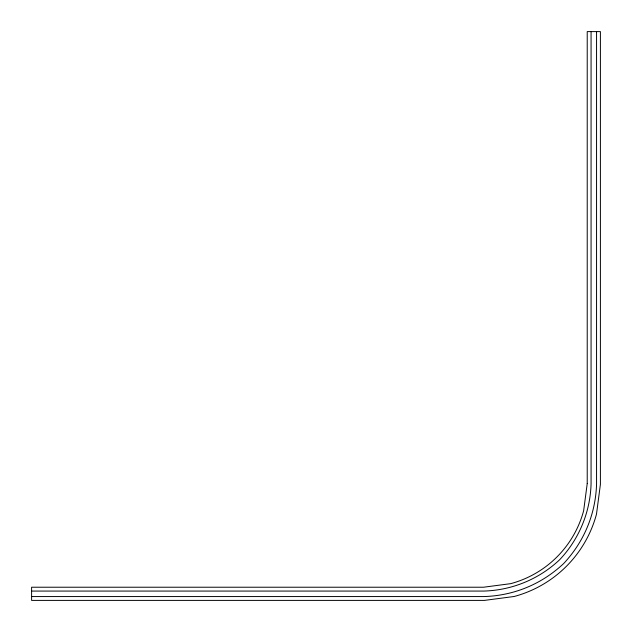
<?xml version="1.0" encoding="UTF-8"?>
<svg xmlns="http://www.w3.org/2000/svg" width="632" height="632" viewBox="0 0 632 632"><rect width="100%" height="100%" fill="white"/><g stroke="black" fill="none" stroke-linecap="round" stroke-linejoin="round"><path stroke-width="0.95" d="M31.6 591.07L483.828 591.07C512.125 590.249 539.104 579.141 559.691 559.691C579.141 539.104 590.249 512.125 591.07 483.828L591.07 31.6M31.6 596.561L484.183 596.561C514.195 595.573 541.687 584.11 563.61 563.61C584.11 541.687 595.573 514.195 596.561 484.183L596.561 31.6M587.223 483.575L583.652 510.703A103.158 103.158 0 0 1 510.703 583.652L483.575 587.223L31.6 587.223L31.6 600.4L484.436 600.4L514.148 596.49A116.454 116.454 0 0 0 596.49 514.148L600.4 484.436L600.4 31.6L587.223 31.6L587.223 483.575"/></g></svg>
